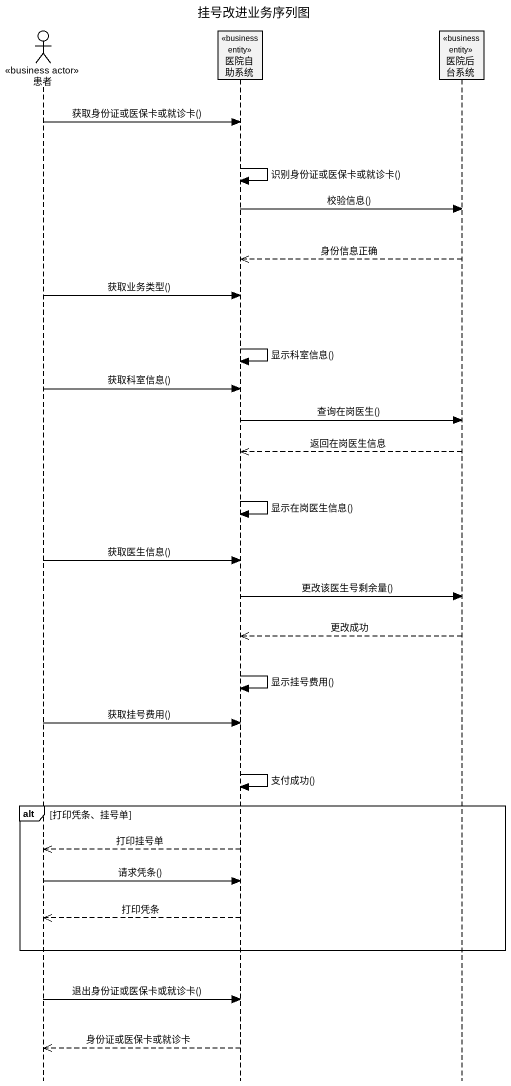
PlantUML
@startuml
title 挂号改进业务序列图
hide footbox
actor 患者 <<business actor>>
participant 医院自助系统 <<business entity>>
participant 医院后台系统 <<business entity>>

患者 -> 医院自助系统 : 获取身份证或医保卡或就诊卡()
医院自助系统 -> 医院自助系统 : 识别身份证或医保卡或就诊卡()
医院自助系统 -> 医院后台系统 : 校验信息()
医院后台系统 -->> 医院自助系统 : 身份信息正确
患者 -> 医院自助系统 : 获取业务类型()
医院自助系统 -> 医院自助系统 : 显示科室信息()
患者 -> 医院自助系统 : 获取科室信息()
医院自助系统 -> 医院后台系统 : 查询在岗医生()
医院后台系统 -->> 医院自助系统 : 返回在岗医生信息
医院自助系统 -> 医院自助系统 : 显示在岗医生信息()
患者 -> 医院自助系统 : 获取医生信息()
医院自助系统 -> 医院后台系统 : 更改该医生号剩余量()
医院后台系统 -->> 医院自助系统 : 更改成功
医院自助系统 -> 医院自助系统 : 显示挂号费用()
患者 -> 医院自助系统 : 获取挂号费用()
医院自助系统 -> 医院自助系统 : 支付成功()
alt 打印凭条、挂号单
  医院自助系统 -->> 患者 : 打印挂号单
  患者 -> 医院自助系统 : 请求凭条()
  医院自助系统 -->> 患者 : 打印凭条
end
患者 -> 医院自助系统 : 退出身份证或医保卡或就诊卡()
医院自助系统 -->> 患者 : 身份证或医保卡或就诊卡
@enduml
